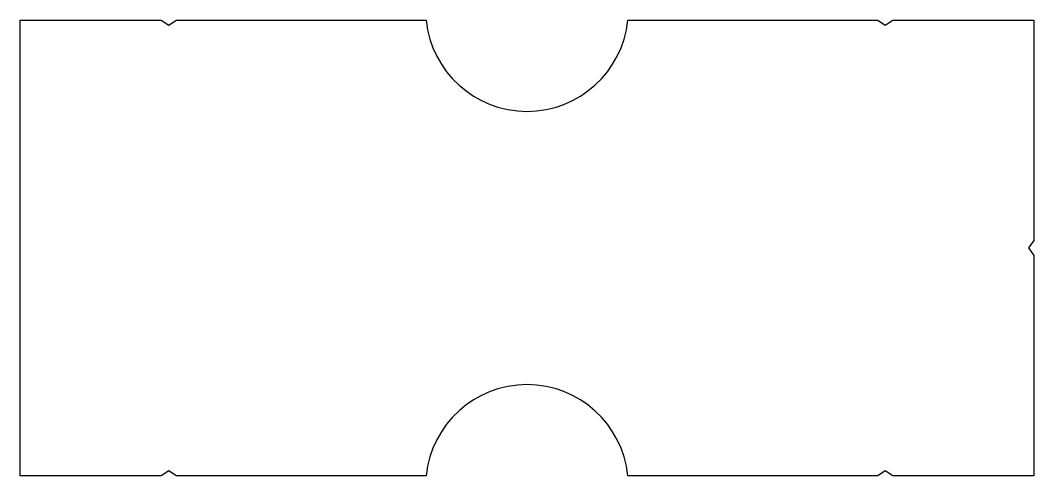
# Model space of a CAD drawing. Extents: x 176.6 to 276.6, y 224.7 to 269.7.
import ezdxf

# ---------------------------------------------------------------- set-up
doc = ezdxf.new("R2010")
doc.units = 0
doc.layers.add('ANA', color=220, linetype='CONTINUOUS')

msp = doc.modelspace()

# ---------------------------------------------------------------- linework, layer by layer
at = {"layer": 'ANA'}
msp.add_lwpolyline([(216.631, 269.742, 0.904534), (236.531, 269.742), (261.187, 269.742), (261.937, 269.242), (262.687, 269.742), (276.581, 269.742), (276.581, 247.992), (276.081, 247.242), (276.581, 246.492), (276.581, 224.742), (262.687, 224.742), (261.937, 225.242), (261.187, 224.742), (236.531, 224.742, 0.904534), (216.631, 224.742), (191.975, 224.742), (191.225, 225.242), (190.475, 224.742), (176.581, 224.742), (176.581, 269.742), (190.475, 269.742), (191.225, 269.242), (191.975, 269.742)], format="xyb", close=True, dxfattribs=at)

doc.saveas('drawing.dxf')
